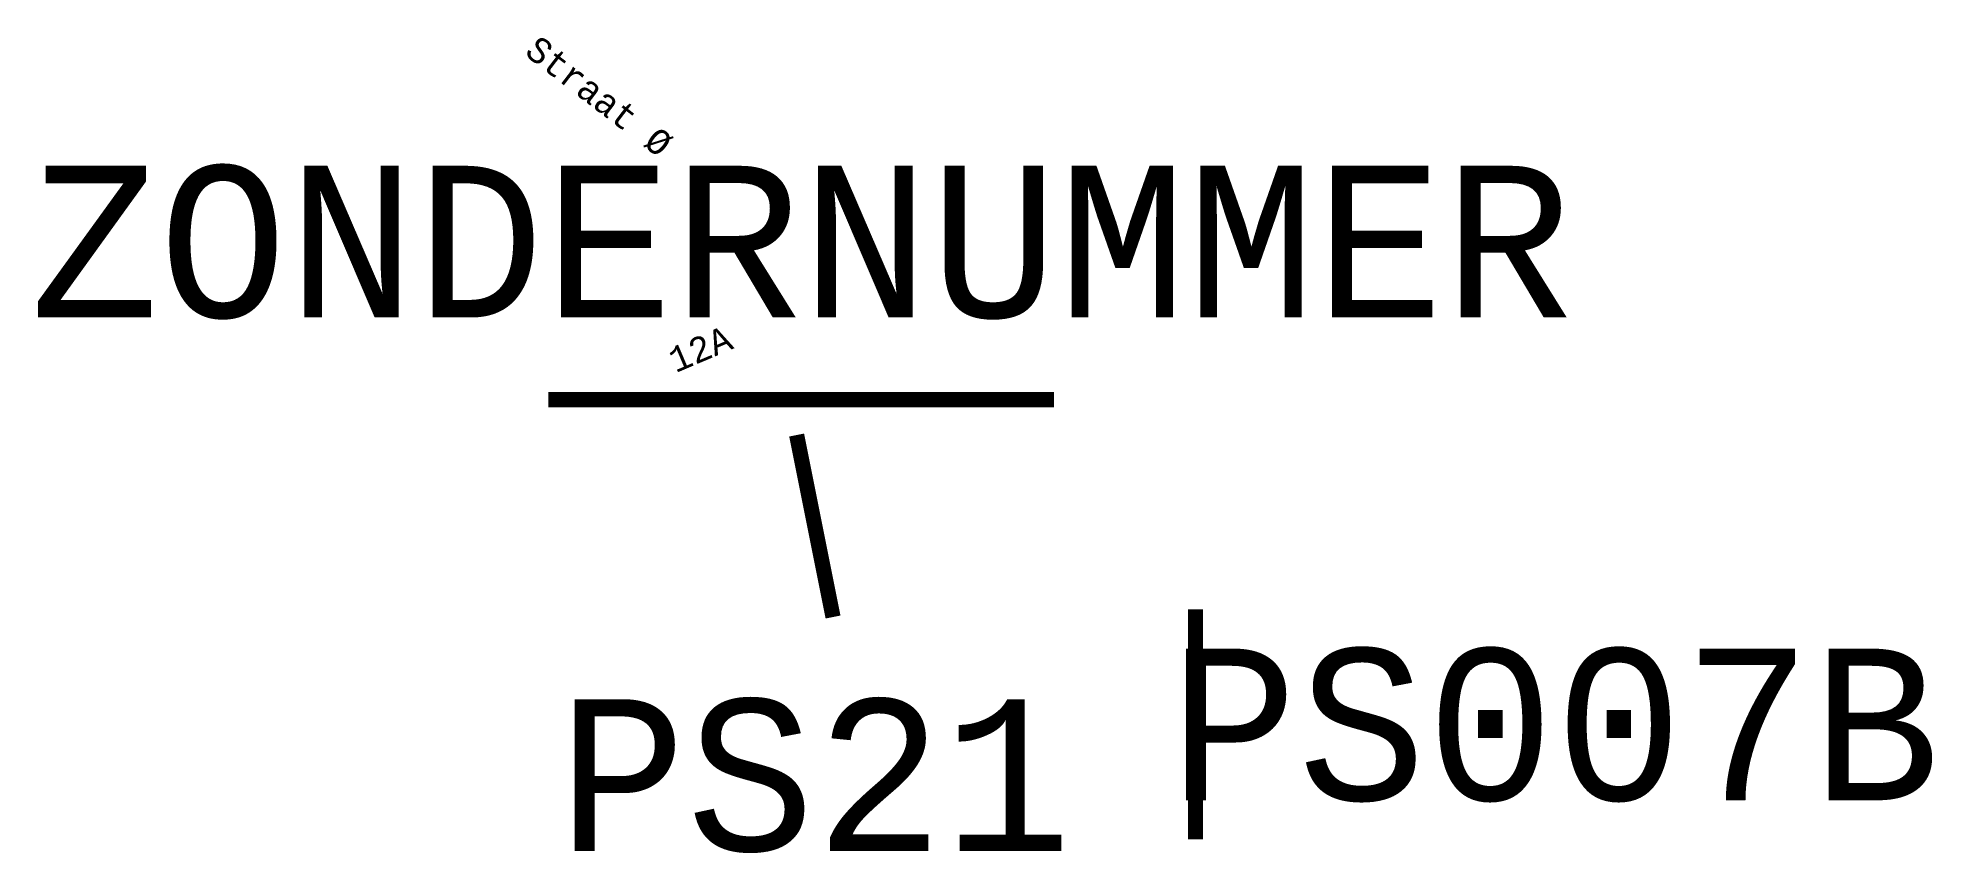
# Model space of a CAD drawing. Header units: metres. Extents: x 154981.8 to 155056.7, y 462998.1 to 463030.3.
import ezdxf
from ezdxf.enums import TextEntityAlignment as Align

# ---------------------------------------------------------------- set-up
doc = ezdxf.new("R2010")
doc.units = ezdxf.units.M
for name, color, linetype, true_color in [('KAD_HUISNUMMER', 7, 'Continuous', 0x5f5f5f), ('KAD_STRAATNAAM', 7, 'Continuous', 0x737373), ('PROEFSLEUVEN_HARTLIJN', 7, 'Continuous', 0x118dcf), ('PROEFSLEUVEN_LABEL', 7, 'Continuous', 0xd21f54)]:
    doc.layers.add(name, color=color, linetype=linetype, true_color=true_color)
doc.styles.add('KADASTRALE_LABELS', font='LiberationMono-Regular.ttf')
doc.styles.add('PROEFSLEUVEN_LIBMONO', font='LiberationMono-Regular.ttf')

msp = doc.modelspace()

# ---------------------------------------------------------------- linework, layer by layer
at = {"layer": 'PROEFSLEUVEN_HARTLIJN', "color": 7, "true_color": 0x118dcf, "const_width": 0.6}
for points in [[(155002, 463016), (155022, 463016)], [(155011.82, 463014.6), (155013.26, 463007.4)], [(155027.6, 463007.7), (155027.6, 462998.6)]]:
    msp.add_lwpolyline(points, dxfattribs=at)

# ---------------------------------------------------------------- texts
at = {"layer": 'KAD_HUISNUMMER', "color": 8, "style": 'KADASTRALE_LABELS'}
msp.add_text('12A', height=1, rotation=23, dxfattribs=at).set_placement((155008, 463018), align=Align.MIDDLE_CENTER)
at = {"layer": 'KAD_STRAATNAAM', "color": 8, "style": 'KADASTRALE_LABELS'}
msp.add_text('Straat Ø', height=1, rotation=322.5, dxfattribs=at).set_placement((155004, 463028), align=Align.MIDDLE_CENTER)
at = {"layer": 'PROEFSLEUVEN_LABEL', "color": 7, "true_color": 0xd21f54, "style": 'PROEFSLEUVEN_LIBMONO'}
for s, p in [('ZONDERNUMMER', (155012, 463022.25)), ('PS007B', (155041.81, 463003.15)), ('PS21', (155012.54, 463001.15))]:
    msp.add_text(s, height=6, dxfattribs=at).set_placement(p, align=Align.MIDDLE_CENTER)

doc.saveas('drawing.dxf')
